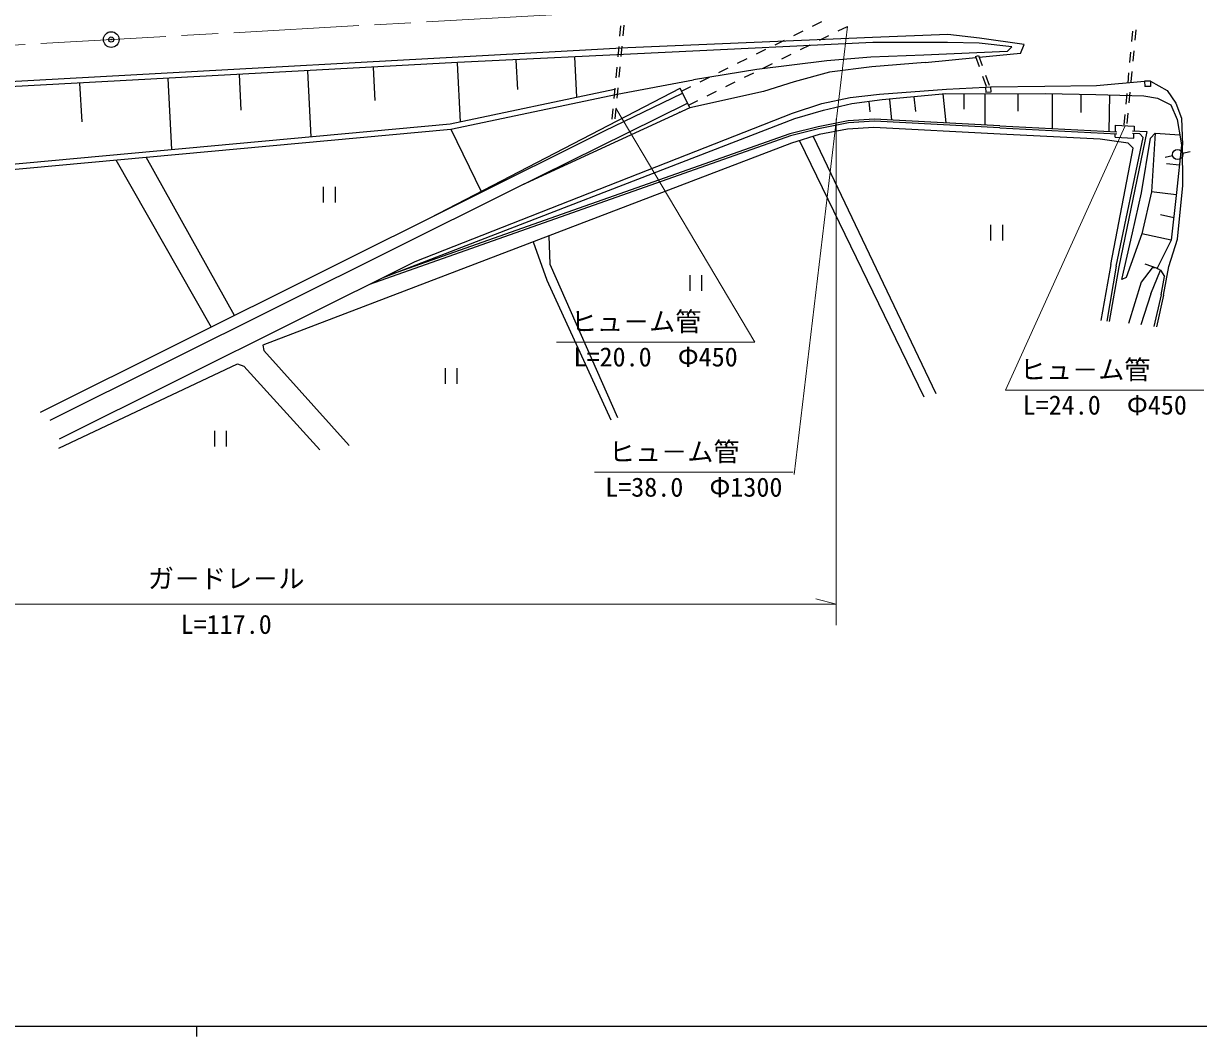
# Model space of a CAD drawing. Units: millimetres on the paper. Extents: x 40 to 680, y 20 to 380.
# Drawn here: x 251.4 to 363.9, y 204 to 301 of the extents above; entities that cross this region are included whole.
import ezdxf
from ezdxf.enums import TextEntityAlignment as Align

# ---------------------------------------------------------------- set-up
doc = ezdxf.new("R2010")
doc.units = ezdxf.units.MM
doc.header["$PDMODE"] = 32
doc.header["$PDSIZE"] = 0.5
doc.linetypes.add('CHAIN', pattern=[18.5, 12, -1.5, 3.5, -1.5])
for name, color, linetype, lineweight in [('M-BGD', 7, 'Continuous', 25), ('M-BMK', 2, 'CHAIN', 13), ('M-BMK-SRVR', 3, 'Continuous', 25), ('M-STR-HTXT', 7, 'Continuous', 13), ('M-TTL-BAND', 7, 'Continuous', 25)]:
    doc.layers.add(name, color=color, linetype=linetype, lineweight=lineweight)
doc.styles.add('@ＭＳ ゴシック', font='')
doc.styles.add('ＭＳ ゴシック', font='')
doc.styles.get('@ＭＳ ゴシック').set_extended_font_data('@MS Gothic')
doc.styles.get('ＭＳ ゴシック').set_extended_font_data('MS Gothic')

msp = doc.modelspace()

# ---------------------------------------------------------------- linework, layer by layer
at = {"layer": 'M-BGD'}
for p, q in [((308.612, 300.76), (308.517, 299.765)), ((308.917, 300.8), (308.822, 299.804)), ((326.987, 300.72), (327.883, 301.163)), ((329.435, 300.258), (330.331, 300.702)), ((332.716, 299.648), (309.296, 298.644)), ((323.402, 298.945), (324.298, 299.389)), ((325.194, 299.832), (326.09, 300.276)), ((327.643, 299.371), (328.539, 299.814)), ((339.947, 299.919), (332.716, 299.648)), ((342.971, 299.562), (339.947, 299.919)), ((347.249, 298.958), (342.971, 299.562)), ((357.641, 300.233), (357.546, 299.238)), ((357.955, 300.361), (357.86, 299.366)), ((309.296, 298.644), (73.805, 285.75)), ((332.755, 299.167), (292.993, 297.251)), ((308.422, 298.769), (308.327, 297.774)), ((308.727, 298.809), (308.632, 297.813)), ((321.61, 298.058), (322.506, 298.501)), ((325.85, 298.483), (326.747, 298.927)), ((339.909, 299.149), (332.755, 299.167)), ((345.628, 298.299), (337.646, 297.954)), ((342.958, 299.085), (339.909, 299.149)), ((346.07, 298.745), (342.958, 299.085)), ((346.07, 298.745), (345.628, 298.299)), ((346.917, 298.115), (347.249, 298.958)), ((357.451, 298.243), (357.355, 297.247)), ((357.764, 298.37), (357.669, 297.375)), ((292.993, 297.251), (65.503, 284.795)), ((292.962, 297.181), (293.258, 291.557)), ((298.585, 297.477), (298.734, 294.665)), ((304.208, 297.791), (304.395, 293.912)), ((319.817, 297.17), (320.713, 297.614)), ((328.357, 297.407), (321.655, 296.578)), ((322.266, 296.709), (323.162, 297.152)), ((324.058, 297.596), (324.954, 298.04)), ((332.574, 297.755), (328.357, 297.407)), ((337.646, 297.954), (332.574, 297.755)), ((337.78, 297.238), (332.658, 296.84)), ((337.78, 297.238), (342.64, 297.705)), ((342.605, 297.804), (342.887, 297.904)), ((342.605, 297.804), (342.939, 296.861)), ((342.887, 297.904), (343.222, 296.961)), ((346.917, 298.115), (342.948, 297.734)), ((272.069, 296.08), (272.248, 292.674)), ((278.618, 296.425), (278.95, 290.13)), ((284.913, 296.757), (285.079, 293.609)), ((308.232, 296.778), (308.137, 295.783)), ((308.537, 296.818), (308.442, 295.822)), ((321.655, 296.578), (315.603, 295.566)), ((318.025, 296.283), (318.921, 296.726)), ((320.473, 295.821), (321.369, 296.265)), ((328.619, 296.314), (325.234, 295.375)), ((332.658, 296.84), (328.619, 296.314)), ((343.556, 296.019), (343.89, 295.076)), ((357.26, 296.252), (357.165, 295.256)), ((357.574, 296.379), (357.478, 295.384)), ((256.802, 295.269), (257.005, 291.567)), ((265.255, 295.722), (265.614, 288.908)), ((308.347, 294.827), (308.252, 293.832)), ((308.289, 294.224), (315.603, 295.566)), ((314.44, 294.508), (315.336, 294.952)), ((316.232, 295.395), (317.129, 295.839)), ((318.681, 294.934), (319.577, 295.378)), ((325.234, 295.375), (322.282, 294.461)), ((339.821, 294.674), (343.538, 294.883)), ((343.273, 295.919), (343.608, 294.976)), ((343.538, 294.883), (344.036, 294.918)), ((343.538, 294.883), (343.575, 294.354)), ((344.036, 294.918), (349.237, 294.959)), ((344.036, 294.918), (344.074, 294.389)), ((349.237, 294.959), (354.192, 295.033)), ((354.192, 295.033), (358.791, 295.442)), ((359.348, 295.455), (358.791, 295.442)), ((358.791, 295.442), (358.804, 294.942)), ((359.361, 294.956), (358.804, 294.942)), ((359.348, 295.455), (360.961, 294.572)), ((359.348, 295.455), (359.361, 294.956)), ((290.36, 282.363), (314.308, 294.78)), ((292.29, 291.353), (308.031, 294.68)), ((292.365, 290.857), (308.289, 294.224)), ((307.063, 290.693), (314.535, 294.314)), ((308.042, 294.787), (307.946, 293.792)), ((315.225, 292.894), (314.308, 294.78)), ((322.282, 294.461), (315.225, 292.894)), ((316.889, 294.046), (317.785, 294.49)), ((327.863, 293.301), (330.599, 293.89)), ((330.599, 293.89), (333.41, 294.203)), ((330.745, 293.319), (333.652, 293.698)), ((333.41, 294.203), (339.821, 294.674)), ((333.652, 293.698), (339.758, 294.27)), ((334.35, 293.699), (334.558, 291.73)), ((336.691, 293.946), (336.838, 292.556)), ((339.472, 294.24), (339.766, 291.458)), ((339.758, 294.27), (343.51, 294.231)), ((341.487, 294.235), (341.472, 292.761)), ((343.501, 294.231), (343.49, 291.264)), ((343.51, 294.231), (349.285, 294.26)), ((344.074, 294.389), (343.575, 294.354)), ((346.645, 294.243), (346.639, 292.592)), ((349.285, 294.26), (354.108, 294.188)), ((349.948, 294.231), (349.935, 290.928)), ((352.691, 294.209), (352.665, 292.466)), ((354.108, 294.188), (358.713, 294.056)), ((355.433, 294.135), (355.35, 290.645)), ((357.069, 294.261), (356.974, 293.265)), ((357.383, 294.388), (357.287, 293.393)), ((358.713, 294.056), (360.014, 293.836)), ((360.014, 293.836), (361.3, 293.172)), ((360.961, 294.572), (361.77, 293.348)), ((298.087, 284.987), (315.002, 293.353)), ((315.225, 292.894), (299.085, 285.481)), ((307.851, 292.797), (307.756, 291.801)), ((308.157, 292.836), (308.061, 291.841)), ((315.096, 293.159), (315.992, 293.603)), ((325.06, 292.396), (327.863, 293.301)), ((325.297, 291.881), (328.051, 292.675)), ((328.051, 292.675), (330.745, 293.319)), ((332.381, 293.492), (332.485, 292.507)), ((361.3, 293.172), (361.913, 291.787)), ((361.77, 293.348), (362.308, 291.912)), ((285.806, 276.628), (325.297, 291.881)), ((288.942, 278.192), (325.06, 292.396)), ((314.244, 292.531), (314.277, 292.519)), ((330.396, 291.661), (327.517, 291.087)), ((330.422, 291.462), (327.561, 290.892)), ((332.928, 291.815), (330.396, 291.661)), ((332.929, 291.615), (330.422, 291.462)), ((344.937, 291.189), (332.928, 291.815)), ((344.926, 290.989), (332.929, 291.615)), ((356.878, 292.27), (356.783, 291.274)), ((357.192, 292.397), (357.097, 291.402)), ((361.913, 291.787), (362.257, 289.743)), ((362.308, 291.912), (362.43, 289.324)), ((216.574, 284.414), (292.29, 291.353)), ((216.773, 283.93), (292.365, 290.857)), ((253.053, 263.759), (307.063, 290.693)), ((324.813, 290.396), (286.633, 276.947)), ((292.365, 290.857), (295.239, 284.893)), ((327.517, 291.087), (324.813, 290.396)), ((327.561, 290.892), (324.871, 290.204)), ((327.616, 290.358), (324.986, 289.507)), ((330.347, 290.854), (327.616, 290.358)), ((332.859, 291.021), (330.347, 290.854)), ((344.946, 290.395), (332.859, 291.021)), ((344.926, 290.989), (356.129, 290.404)), ((344.937, 291.189), (356.138, 290.604)), ((354.516, 289.887), (344.946, 290.395)), ((355.965, 290.08), (355.979, 290.412)), ((355.988, 290.612), (356.014, 291.229)), ((356.014, 291.229), (357.793, 291.153)), ((359.013, 290.625), (356.318, 277.695)), ((358.333, 290.406), (357.613, 290.44)), ((357.623, 290.689), (359.013, 290.625)), ((357.744, 290.004), (357.762, 290.433)), ((357.793, 291.153), (357.773, 290.682)), ((358.333, 290.406), (358.641, 290.067)), ((359.35, 289.99), (359.81, 290.476)), ((359.81, 290.476), (359.455, 284.851)), ((359.81, 290.476), (362.158, 290.328)), ((324.986, 289.507), (274.343, 270.196)), ((324.871, 290.204), (284.548, 276.001)), ((325.751, 289.755), (337.645, 265.222)), ((327.038, 290.171), (338.801, 265.543)), ((357.206, 289.525), (354.516, 289.887)), ((355.965, 290.08), (357.744, 290.004)), ((356.072, 277.742), (358.641, 290.067)), ((357.683, 289.028), (357.206, 289.525)), ((358.489, 284.758), (359.35, 289.99)), ((362.33, 289.335), (361.842, 284.782)), ((362.257, 289.743), (362.33, 289.335)), ((362.451, 285.474), (362.43, 289.324)), ((271.633, 273.024), (263.162, 288.181)), ((355.546, 277.891), (357.683, 289.028)), ((360.767, 288.163), (361.471, 288.325)), ((362.43, 288.545), (363.134, 288.707)), ((260.257, 287.915), (269.412, 271.917)), ((362.123, 287.397), (360.878, 287.53)), ((253.995, 262.999), (298.087, 284.987)), ((280.133, 285.332), (280.133, 283.832)), ((281.258, 285.332), (281.258, 283.832)), ((357.622, 280.94), (358.489, 284.758)), ((359.455, 284.851), (358.513, 280.825)), ((361.819, 284.581), (359.455, 284.851)), ((361.842, 284.782), (361.322, 280.224)), ((361.929, 280.341), (362.451, 285.474)), ((360.296, 282.701), (361.571, 282.403)), ((344.038, 281.702), (344.038, 280.202)), ((345.163, 281.702), (345.163, 280.202)), ((301.727, 280.638), (301.825, 277.933)), ((356.601, 276.469), (357.622, 280.94)), ((358.513, 280.825), (357.018, 276.655)), ((361.322, 280.224), (358.513, 280.825)), ((361.322, 280.224), (359.988, 277.54)), ((361.117, 277.713), (361.929, 280.341)), ((300.241, 280.072), (301.557, 276.412)), ((254.888, 261.21), (288.942, 278.192)), ((301.825, 277.933), (308.3, 263.271)), ((358.813, 277.962), (359.988, 277.54)), ((315.234, 276.875), (315.234, 275.375)), ((316.359, 276.875), (316.359, 275.375)), ((355.546, 277.891), (354.604, 272.551)), ((356.072, 277.742), (355.155, 272.488)), ((356.318, 277.695), (355.404, 272.46)), ((359.517, 277.58), (358.458, 276.2)), ((359.388, 275.087), (360.303, 277.354)), ((359.988, 277.54), (359.517, 277.58)), ((359.988, 277.54), (360.078, 277.496)), ((360.078, 277.496), (360.303, 277.354)), ((360.303, 277.354), (360.678, 276.741)), ((360.602, 274.977), (361.117, 277.713)), ((301.557, 276.412), (307.663, 263.022)), ((357.018, 276.655), (356.601, 276.469)), ((358.458, 276.2), (357.259, 272.248)), ((360.382, 275.002), (360.678, 276.741)), ((359.388, 275.087), (358.437, 272.113)), ((360.382, 275.002), (359.671, 271.972)), ((360.602, 274.977), (359.922, 271.944)), ((274.343, 270.196), (274.446, 269.664)), ((274.446, 269.664), (282.622, 260.575)), ((254.805, 260.311), (271.907, 268.379)), ((271.907, 268.379), (272.528, 268.157)), ((272.528, 268.157), (279.806, 260.167)), ((291.81, 267.975), (291.81, 266.475)), ((292.935, 267.975), (292.935, 266.475)), ((269.719, 261.979), (269.719, 260.479)), ((270.844, 261.979), (270.844, 260.479))]:
    msp.add_line(p, q, dxfattribs=at)
msp.add_circle((361.95, 288.435), 0.492, dxfattribs=at)
at = {"layer": 'M-BMK'}
msp.add_line((160.736, 293.881), (358.924, 304.993), dxfattribs=at)
at = {"layer": 'M-BMK-SRVR'}
msp.add_circle((259.83, 299.437), 0.75, dxfattribs=at)
msp.add_point((259.83, 299.437), dxfattribs=at)
at = {"layer": 'M-STR-HTXT'}
for p, q in [((325.217, 257.809), (330.328, 300.7)), ((321.461, 270.475), (308.161, 292.882)), ((329.249, 291.84), (329.249, 243.375)), ((345.471, 265.868), (356.927, 291.19)), ((302.461, 270.475), (321.461, 270.475)), ((345.471, 265.868), (364.471, 265.868)), ((306.117, 258.009), (325.117, 258.009)), ((212.427, 245.375), (329.249, 245.375)), ((329.249, 245.375), (327.317, 245.893))]:
    msp.add_line(p, q, dxfattribs=at)
at = {"layer": 'M-TTL-BAND'}
for p, q in [((40, 205), (579, 205)), ((268, 205), (268, 204))]:
    msp.add_line(p, q, dxfattribs=at)

# ---------------------------------------------------------------- texts
at = {"layer": 'M-STR-HTXT', "style": 'ＭＳ ゴシック'}
for p in [(303.836, 270.975), (346.846, 266.368), (307.492, 258.509)]:
    msp.add_text('ヒュ－ム管', height=1.833, dxfattribs=at).set_placement(p, align=Align.BOTTOM_LEFT)
at = {"layer": 'M-STR-HTXT'}
for s, style, p in [('L=20.0\u3000Φ450', 'ＭＳ ゴシック', (311.961, 269.975)), ('L=24.0\u3000Φ450', 'ＭＳ ゴシック', (354.971, 265.368)), ('L=38.0\u3000Φ1300', 'ＭＳ ゴシック', (315.617, 257.509)), ('L=117.0', '@ＭＳ ゴシック', (270.838, 244.375))]:
    msp.add_text(s, height=1.833, dxfattribs=dict(at, style=style)).set_placement(p, align=Align.TOP_CENTER)
at = {"layer": 'M-STR-HTXT', "style": 'ＭＳ ゴシック'}
msp.add_text('ガ－ドレ－ル', height=1.833, dxfattribs=at).set_placement((270.838, 246.375), align=Align.BOTTOM_CENTER)

doc.saveas('drawing.dxf')
